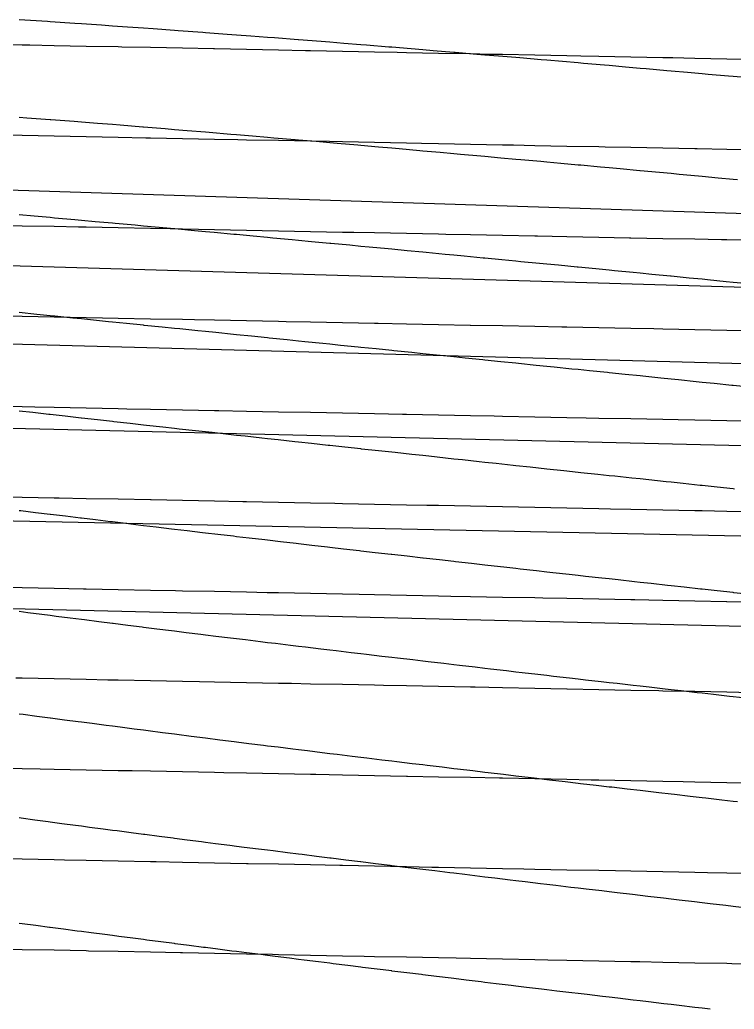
# Model space of a CAD drawing. Header units: metres. Extents: x 0 to 7092, y 40 to 458.
# Drawn here: x 3435 to 3483.3, y 40 to 107 of the extents above; entities that cross this region are included whole.
import ezdxf

# ---------------------------------------------------------------- set-up
doc = ezdxf.new("R2010")
doc.units = ezdxf.units.M

msp = doc.modelspace()

# ---------------------------------------------------------------- linework, layer by layer
at = {"layer": 'Contour_Level_14'}
msp.add_lwpolyline([(3484.989, 104.278), (3482.821, 104.321), (3480.653, 104.364), (3479.167, 104.393), (3478.485, 104.407), (3476.317, 104.45), (3474.149, 104.493), (3472.948, 104.517), (3471.981, 104.536), (3469.813, 104.579), (3467.645, 104.622), (3466.73, 104.64), (3465.477, 104.664), (3463.309, 104.707), (3461.141, 104.75), (3460.512, 104.763), (3458.973, 104.793), (3456.805, 104.836), (3454.637, 104.879), (3454.294, 104.886), (3452.468, 104.922), (3450.3, 104.965), (3448.132, 105.008), (3448.075, 105.009), (3445.964, 105.051), (3443.796, 105.094), (3441.857, 105.132), (3441.628, 105.137), (3439.46, 105.18), (3437.292, 105.223), (3435.639, 105.255), (3435.124, 105.265), (3432.956, 105.308)], dxfattribs=at)
at = {"layer": 'Contour_Level_15'}
msp.add_lwpolyline([(3484.989, 98.154), (3482.821, 98.197), (3480.808, 98.237), (3480.653, 98.24), (3478.485, 98.283), (3476.317, 98.326), (3474.59, 98.36), (3474.149, 98.369), (3471.981, 98.412), (3469.813, 98.455), (3468.372, 98.483), (3467.645, 98.498), (3465.477, 98.541), (3463.309, 98.584), (3462.154, 98.607), (3461.141, 98.627), (3458.973, 98.67), (3456.805, 98.713), (3455.935, 98.73), (3454.637, 98.755), (3452.468, 98.798), (3450.3, 98.841), (3449.717, 98.853), (3448.132, 98.884), (3445.964, 98.927), (3443.796, 98.97), (3443.499, 98.976), (3441.628, 99.013), (3439.46, 99.056), (3437.292, 99.099), (3437.281, 99.099), (3435.124, 99.142), (3432.956, 99.185)], dxfattribs=at)
at = {"layer": 'Contour_Level_16'}
msp.add_lwpolyline([(3484.989, 92.031), (3482.821, 92.074), (3482.45, 92.081), (3480.653, 92.117), (3478.485, 92.16), (3476.317, 92.203), (3476.232, 92.204), (3474.149, 92.245), (3471.981, 92.288), (3470.014, 92.327), (3469.813, 92.331), (3467.645, 92.374), (3465.477, 92.417), (3463.796, 92.45), (3463.309, 92.46), (3461.141, 92.503), (3458.973, 92.546), (3457.577, 92.574), (3456.805, 92.589), (3454.637, 92.632), (3452.468, 92.675), (3451.359, 92.697), (3450.3, 92.718), (3448.132, 92.761), (3445.964, 92.804), (3445.141, 92.82), (3443.796, 92.846), (3441.628, 92.889), (3439.46, 92.932), (3438.923, 92.943), (3437.292, 92.975), (3435.124, 93.018), (3432.956, 93.061)], dxfattribs=at)
at = {"layer": 'Contour_Level_17'}
for points in [[(3484.317, 103.039), (3483.251, 103.134), (3482.937, 103.162), (3481.553, 103.285), (3481.15, 103.321), (3480.162, 103.408), (3479.048, 103.507), (3478.767, 103.532), (3477.366, 103.655), (3476.947, 103.691), (3475.958, 103.778), (3474.846, 103.875), (3474.545, 103.901), (3473.124, 104.024), (3472.745, 104.057), (3471.695, 104.147), (3470.644, 104.237), (3470.26, 104.27), (3468.816, 104.393), (3468.543, 104.417), (3467.363, 104.517), (3466.442, 104.594), (3465.901, 104.64), (3464.431, 104.763), (3464.341, 104.77), (3462.948, 104.886), (3462.24, 104.945), (3461.455, 105.009), (3460.139, 105.117), (3459.951, 105.132), (3458.432, 105.255), (3458.037, 105.287), (3456.9, 105.378), (3455.936, 105.455), (3455.354, 105.502), (3453.835, 105.621), (3453.793, 105.625), (3452.211, 105.748), (3451.734, 105.785), (3450.61, 105.871), (3449.633, 105.946), (3448.99, 105.994), (3447.532, 106.104), (3447.348, 106.117), (3445.678, 106.24), (3445.431, 106.258), (3443.979, 106.363), (3443.33, 106.41), (3442.248, 106.486), (3441.229, 106.558), (3440.483, 106.61), (3439.128, 106.703), (3438.678, 106.733), (3437.026, 106.843), (3436.827, 106.856), (3434.925, 106.979)], [(3484.092, 85.925), (3482.821, 85.95), (3480.653, 85.993), (3478.485, 86.036), (3477.874, 86.048), (3476.317, 86.079), (3474.149, 86.122), (3471.981, 86.165), (3471.656, 86.171), (3469.813, 86.208), (3467.645, 86.251), (3465.477, 86.294), (3465.437, 86.294), (3463.309, 86.336), (3461.141, 86.379), (3459.219, 86.417), (3458.973, 86.422), (3456.805, 86.465), (3454.637, 86.508), (3453.001, 86.541), (3452.468, 86.551), (3450.3, 86.594), (3448.132, 86.637), (3446.783, 86.664), (3445.964, 86.68), (3443.796, 86.723), (3441.628, 86.766), (3440.565, 86.787), (3439.46, 86.809), (3437.292, 86.852), (3435.124, 86.895), (3434.347, 86.91)]]:
    msp.add_lwpolyline(points, dxfattribs=at)
at = {"layer": 'Contour_Level_18'}
for points in [[(3483.547, 96.144), (3483.251, 96.172), (3482.231, 96.267), (3481.15, 96.368), (3480.912, 96.39), (3479.59, 96.514), (3479.048, 96.564), (3478.265, 96.637), (3476.947, 96.759), (3476.937, 96.76), (3475.604, 96.883), (3474.846, 96.953), (3474.268, 97.006), (3472.928, 97.129), (3472.745, 97.146), (3471.583, 97.252), (3470.644, 97.338), (3470.235, 97.375), (3468.881, 97.498), (3468.543, 97.529), (3467.522, 97.622), (3466.442, 97.719), (3466.159, 97.745), (3464.79, 97.868), (3464.341, 97.908), (3463.414, 97.991), (3462.24, 98.096), (3462.034, 98.114), (3460.645, 98.237), (3460.139, 98.282), (3459.251, 98.36), (3458.037, 98.467), (3457.849, 98.483), (3456.439, 98.607), (3455.936, 98.65), (3455.02, 98.73), (3453.835, 98.832), (3453.594, 98.853), (3452.156, 98.976), (3451.734, 99.012), (3450.709, 99.099), (3449.633, 99.19), (3449.251, 99.222), (3447.781, 99.345), (3447.532, 99.366), (3446.297, 99.468), (3445.431, 99.54), (3444.8, 99.592), (3443.33, 99.711), (3443.289, 99.715), (3441.758, 99.838), (3441.229, 99.88), (3440.21, 99.961), (3439.128, 100.046), (3438.643, 100.084), (3437.054, 100.207), (3437.026, 100.209), (3435.437, 100.33), (3434.925, 100.369)], [(3484.989, 79.784), (3482.821, 79.826), (3480.653, 79.869), (3479.516, 79.892), (3478.485, 79.912), (3476.317, 79.955), (3474.149, 79.998), (3473.298, 80.015), (3471.981, 80.041), (3469.813, 80.084), (3467.645, 80.127), (3467.079, 80.138), (3465.477, 80.17), (3463.309, 80.213), (3461.141, 80.256), (3460.861, 80.261), (3458.973, 80.299), (3456.805, 80.342), (3454.643, 80.384), (3454.637, 80.385), (3452.468, 80.427), (3450.3, 80.47), (3448.425, 80.508), (3448.132, 80.513), (3445.964, 80.556), (3443.796, 80.599), (3442.206, 80.631), (3441.628, 80.642), (3439.46, 80.685), (3437.292, 80.728), (3435.988, 80.754), (3435.124, 80.771), (3432.956, 80.814)]]:
    msp.add_lwpolyline(points, dxfattribs=at)
at = {"layer": 'Contour_Level_19'}
for points in [[(3386.6, 96.997), (5157.424, 40)], [(3484.033, 89.126), (3483.251, 89.203), (3482.778, 89.249), (3481.521, 89.372), (3481.15, 89.409), (3480.264, 89.495), (3479.048, 89.614), (3479.005, 89.619), (3477.744, 89.742), (3476.947, 89.819), (3476.482, 89.865), (3475.218, 89.988), (3474.846, 90.024), (3473.953, 90.111), (3472.745, 90.228), (3472.686, 90.234), (3471.417, 90.357), (3470.644, 90.432), (3470.146, 90.48), (3468.872, 90.604), (3468.543, 90.635), (3467.597, 90.727), (3466.442, 90.838), (3466.32, 90.85), (3465.04, 90.973), (3464.341, 91.04), (3463.758, 91.096), (3462.473, 91.219), (3462.24, 91.242), (3461.185, 91.342), (3460.139, 91.442), (3459.895, 91.465), (3458.602, 91.589), (3458.037, 91.642), (3457.305, 91.712), (3456.005, 91.835), (3455.936, 91.841), (3454.701, 91.958), (3453.835, 92.04), (3453.394, 92.081), (3452.083, 92.204), (3451.734, 92.237), (3450.768, 92.327), (3449.633, 92.433), (3449.448, 92.45), (3448.123, 92.574), (3447.532, 92.628), (3446.794, 92.697), (3445.459, 92.82), (3445.431, 92.822), (3444.118, 92.943), (3443.33, 93.015), (3442.771, 93.066), (3441.418, 93.189), (3441.229, 93.206), (3440.058, 93.312), (3439.128, 93.396), (3438.69, 93.435), (3437.315, 93.559), (3437.026, 93.584), (3435.93, 93.682), (3434.925, 93.771)], [(3484.989, 73.66), (3482.821, 73.703), (3481.158, 73.736), (3480.653, 73.746), (3478.485, 73.789), (3476.317, 73.832), (3474.939, 73.859), (3474.149, 73.875), (3471.981, 73.917), (3469.813, 73.96), (3468.721, 73.982), (3467.645, 74.003), (3465.477, 74.046), (3463.309, 74.089), (3462.503, 74.105), (3461.141, 74.132), (3458.973, 74.175), (3456.805, 74.218), (3456.285, 74.228), (3454.637, 74.261), (3452.468, 74.304), (3450.3, 74.347), (3450.066, 74.351), (3448.132, 74.39), (3445.964, 74.433), (3443.848, 74.474), (3443.796, 74.476), (3441.628, 74.518), (3439.46, 74.561), (3437.63, 74.598), (3437.292, 74.604), (3435.124, 74.647), (3432.956, 74.69)]]:
    msp.add_lwpolyline(points, dxfattribs=at)
at = {"layer": 'Contour_Level_20'}
for points in [[(3386.6, 91.76), (5141.495, 40)], [(3484.357, 82.108), (3483.251, 82.221), (3483.154, 82.231), (3481.951, 82.354), (3481.15, 82.436), (3480.748, 82.477), (3479.545, 82.601), (3479.048, 82.651), (3478.342, 82.724), (3477.139, 82.847), (3476.947, 82.866), (3475.936, 82.97), (3474.846, 83.081), (3474.732, 83.093), (3473.53, 83.216), (3472.745, 83.296), (3472.326, 83.339), (3471.122, 83.462), (3470.644, 83.511), (3469.919, 83.586), (3468.715, 83.709), (3468.543, 83.726), (3467.511, 83.832), (3466.442, 83.941), (3466.307, 83.955), (3465.103, 84.078), (3464.341, 84.156), (3463.899, 84.201), (3462.694, 84.324), (3462.24, 84.371), (3461.49, 84.447), (3460.284, 84.571), (3460.139, 84.585), (3459.08, 84.694), (3458.037, 84.8), (3457.874, 84.817), (3456.669, 84.94), (3455.936, 85.015), (3455.463, 85.063), (3454.256, 85.186), (3453.835, 85.229), (3453.05, 85.309), (3451.843, 85.432), (3451.734, 85.443), (3450.636, 85.556), (3449.633, 85.658), (3449.428, 85.679), (3448.221, 85.802), (3447.532, 85.872), (3447.012, 85.925), (3445.803, 86.048), (3445.431, 86.086), (3444.595, 86.171), (3443.384, 86.294), (3443.33, 86.3), (3442.175, 86.417), (3441.229, 86.513), (3440.963, 86.541), (3439.752, 86.664), (3439.128, 86.727), (3438.54, 86.787), (3437.327, 86.91), (3437.026, 86.94), (3436.114, 87.033), (3434.925, 87.153)], [(3484.989, 67.536), (3482.821, 67.579), (3482.8, 67.58), (3480.653, 67.622), (3478.485, 67.665), (3476.581, 67.703), (3476.317, 67.708), (3474.149, 67.751), (3471.981, 67.794), (3470.363, 67.826), (3469.813, 67.837), (3467.645, 67.88), (3465.477, 67.923), (3464.145, 67.949), (3463.309, 67.966), (3461.141, 68.008), (3458.973, 68.051), (3457.927, 68.072), (3456.805, 68.094), (3454.637, 68.137), (3452.468, 68.18), (3451.708, 68.195), (3450.3, 68.223), (3448.132, 68.266), (3445.964, 68.309), (3445.49, 68.318), (3443.796, 68.352), (3441.628, 68.395), (3439.46, 68.438), (3439.272, 68.441), (3437.292, 68.481), (3435.124, 68.524), (3433.054, 68.565)]]:
    msp.add_lwpolyline(points, dxfattribs=at)
at = {"layer": 'Contour_Level_21'}
for points in [[(2418.3, 91.479), (4565.815, 40)], [(3386.6, 86.315), (5125.999, 40)], [(3483.33, 75.213), (3483.251, 75.222), (3482.173, 75.336), (3481.15, 75.445), (3481.015, 75.459), (3479.859, 75.583), (3479.048, 75.669), (3478.703, 75.706), (3477.549, 75.829), (3476.947, 75.893), (3476.395, 75.952), (3475.243, 76.075), (3474.846, 76.117), (3474.092, 76.198), (3472.94, 76.321), (3472.745, 76.342), (3471.792, 76.444), (3470.644, 76.567), (3470.643, 76.568), (3469.497, 76.691), (3468.543, 76.793), (3468.35, 76.814), (3467.206, 76.937), (3466.442, 77.019), (3466.063, 77.06), (3464.921, 77.183), (3464.341, 77.246), (3463.78, 77.306), (3462.641, 77.429), (3462.24, 77.473), (3461.503, 77.553), (3460.366, 77.676), (3460.139, 77.7), (3459.232, 77.799), (3458.097, 77.922), (3458.037, 77.928), (3456.967, 78.045), (3455.936, 78.157), (3455.835, 78.168), (3454.708, 78.291), (3453.835, 78.386), (3453.58, 78.414), (3452.456, 78.538), (3451.734, 78.617), (3451.333, 78.661), (3450.212, 78.784), (3449.633, 78.847), (3449.093, 78.907), (3447.975, 79.03), (3447.532, 79.079), (3446.861, 79.153), (3445.747, 79.276), (3445.431, 79.311), (3444.637, 79.399), (3443.527, 79.523), (3443.33, 79.544), (3442.423, 79.646), (3441.317, 79.769), (3441.229, 79.779), (3440.219, 79.892), (3439.128, 80.014), (3439.118, 80.015), (3438.025, 80.138), (3437.026, 80.25), (3436.929, 80.261), (3435.842, 80.384), (3434.925, 80.488)], [(3484.441, 61.423), (3482.821, 61.455), (3480.653, 61.498), (3478.485, 61.541), (3478.223, 61.547), (3476.317, 61.584), (3474.149, 61.627), (3472.005, 61.67), (3471.981, 61.67), (3469.813, 61.713), (3467.645, 61.756), (3465.787, 61.793), (3465.477, 61.799), (3463.309, 61.842), (3461.141, 61.885), (3459.568, 61.916), (3458.973, 61.928), (3456.805, 61.971), (3454.637, 62.014), (3453.35, 62.039), (3452.468, 62.056), (3450.3, 62.099), (3448.132, 62.142), (3447.132, 62.162), (3445.964, 62.185), (3443.796, 62.228), (3441.628, 62.271), (3440.914, 62.285), (3439.46, 62.314), (3437.292, 62.357), (3435.124, 62.4), (3434.696, 62.408)]]:
    msp.add_lwpolyline(points, dxfattribs=at)
at = {"layer": 'Contour_Level_22'}
for points in [[(3386.6, 80.452), (5110.368, 40)], [(3484.411, 68.072), (3483.286, 68.195), (3483.251, 68.199), (3482.166, 68.318), (3481.15, 68.43), (3481.044, 68.441), (3479.926, 68.565), (3479.048, 68.661), (3478.809, 68.688), (3477.694, 68.811), (3476.947, 68.893), (3476.58, 68.934), (3475.468, 69.057), (3474.846, 69.126), (3474.357, 69.18), (3473.249, 69.303), (3472.745, 69.359), (3472.142, 69.426), (3471.037, 69.55), (3470.644, 69.593), (3469.935, 69.673), (3468.833, 69.796), (3468.543, 69.828), (3467.735, 69.919), (3466.638, 70.042), (3466.442, 70.064), (3465.544, 70.165), (3464.451, 70.288), (3464.341, 70.301), (3463.362, 70.411), (3462.272, 70.535), (3462.24, 70.538), (3461.189, 70.658), (3460.139, 70.777), (3460.104, 70.781), (3459.025, 70.904), (3458.037, 71.017), (3457.946, 71.027), (3456.872, 71.15), (3455.936, 71.257), (3455.798, 71.273), (3454.73, 71.396), (3453.835, 71.499), (3453.661, 71.52), (3452.599, 71.643), (3451.734, 71.743), (3451.536, 71.766), (3450.479, 71.889), (3449.633, 71.987), (3449.423, 72.012), (3448.372, 72.135), (3447.532, 72.234), (3447.322, 72.258), (3446.279, 72.381), (3445.431, 72.481), (3445.236, 72.505), (3444.199, 72.628), (3443.33, 72.731), (3443.163, 72.751), (3442.134, 72.874), (3441.229, 72.982), (3441.104, 72.997), (3440.084, 73.12), (3439.128, 73.235), (3439.062, 73.243), (3438.05, 73.366), (3437.035, 73.489), (3437.026, 73.491), (3436.032, 73.613), (3435.027, 73.736), (3434.925, 73.748)], [(3484.989, 55.289), (3482.821, 55.332), (3480.653, 55.375), (3479.865, 55.39), (3478.485, 55.418), (3476.317, 55.461), (3474.149, 55.504), (3473.647, 55.514), (3471.981, 55.546), (3469.813, 55.589), (3467.645, 55.632), (3467.428, 55.637), (3465.477, 55.675), (3463.309, 55.718), (3461.21, 55.76), (3461.141, 55.761), (3458.973, 55.804), (3456.805, 55.847), (3454.992, 55.883), (3454.637, 55.89), (3452.468, 55.933), (3450.3, 55.976), (3448.774, 56.006), (3448.132, 56.019), (3445.964, 56.062), (3443.796, 56.105), (3442.555, 56.129), (3441.628, 56.147), (3439.46, 56.19), (3437.292, 56.233), (3436.337, 56.252), (3435.124, 56.276), (3432.956, 56.319)]]:
    msp.add_lwpolyline(points, dxfattribs=at)
at = {"layer": 'Contour_Level_23'}
for points in [[(3386.6, 74.05), (5037.402, 40)], [(3484.102, 61.054), (3483.251, 61.15), (3483.007, 61.177), (3481.914, 61.3), (3481.15, 61.386), (3480.822, 61.423), (3479.734, 61.547), (3479.048, 61.624), (3478.646, 61.67), (3477.561, 61.793), (3476.947, 61.862), (3476.478, 61.916), (3475.397, 62.039), (3474.846, 62.102), (3474.319, 62.162), (3473.242, 62.285), (3472.745, 62.342), (3472.168, 62.408), (3471.096, 62.532), (3470.644, 62.583), (3470.027, 62.655), (3468.96, 62.778), (3468.543, 62.826), (3467.896, 62.901), (3466.833, 63.024), (3466.442, 63.069), (3465.775, 63.147), (3464.717, 63.27), (3464.341, 63.314), (3463.664, 63.393), (3462.612, 63.517), (3462.24, 63.56), (3461.564, 63.64), (3460.518, 63.763), (3460.139, 63.807), (3459.476, 63.886), (3458.436, 64.009), (3458.037, 64.056), (3457.4, 64.132), (3456.366, 64.255), (3455.936, 64.306), (3455.336, 64.378), (3454.309, 64.502), (3453.835, 64.558), (3453.285, 64.625), (3452.265, 64.748), (3451.734, 64.812), (3451.248, 64.871), (3450.235, 64.994), (3449.633, 65.067), (3449.225, 65.117), (3448.219, 65.24), (3447.532, 65.324), (3447.216, 65.363), (3446.219, 65.486), (3445.431, 65.584), (3445.222, 65.61), (3444.233, 65.733), (3443.33, 65.845), (3443.244, 65.856), (3442.264, 65.979), (3441.283, 66.102), (3441.229, 66.109), (3440.312, 66.225), (3439.34, 66.348), (3439.128, 66.375), (3438.376, 66.471), (3437.414, 66.595), (3437.026, 66.644), (3436.458, 66.718), (3435.507, 66.841), (3434.925, 66.916)], [(3484.989, 49.165), (3482.821, 49.208), (3481.507, 49.234), (3480.653, 49.251), (3478.485, 49.294), (3476.317, 49.337), (3475.289, 49.357), (3474.149, 49.38), (3471.981, 49.423), (3469.813, 49.466), (3469.07, 49.48), (3467.645, 49.509), (3465.477, 49.552), (3463.309, 49.595), (3462.852, 49.604), (3461.141, 49.637), (3458.973, 49.68), (3456.805, 49.723), (3456.634, 49.727), (3454.637, 49.766), (3452.468, 49.809), (3450.416, 49.85), (3450.3, 49.852), (3448.132, 49.895), (3445.964, 49.938), (3444.197, 49.973), (3443.796, 49.981), (3441.628, 50.024), (3439.46, 50.067), (3437.979, 50.096), (3437.292, 50.11), (3435.124, 50.153), (3432.956, 50.196)]]:
    msp.add_lwpolyline(points, dxfattribs=at)
at = {"layer": 'Contour_Level_24'}
for points in [[(3483.552, 54.036), (3483.251, 54.071), (3482.479, 54.159), (3481.407, 54.282), (3481.15, 54.312), (3480.338, 54.405), (3479.271, 54.529), (3479.048, 54.554), (3478.207, 54.652), (3477.143, 54.775), (3476.947, 54.797), (3476.084, 54.898), (3475.025, 55.021), (3474.846, 55.042), (3473.971, 55.144), (3472.917, 55.267), (3472.745, 55.287), (3471.867, 55.39), (3470.818, 55.514), (3470.644, 55.534), (3469.774, 55.637), (3468.73, 55.76), (3468.543, 55.782), (3467.691, 55.883), (3466.653, 56.006), (3466.442, 56.031), (3465.619, 56.129), (3464.587, 56.252), (3464.341, 56.282), (3463.559, 56.375), (3462.532, 56.498), (3462.24, 56.534), (3461.509, 56.622), (3460.489, 56.745), (3460.139, 56.787), (3459.472, 56.868), (3458.458, 56.991), (3458.037, 57.042), (3457.448, 57.114), (3456.44, 57.237), (3455.936, 57.299), (3455.436, 57.36), (3454.435, 57.483), (3453.835, 57.557), (3453.437, 57.607), (3452.444, 57.73), (3451.734, 57.818), (3451.452, 57.853), (3450.466, 57.976), (3449.633, 58.08), (3449.481, 58.099), (3448.503, 58.222), (3447.532, 58.344), (3447.524, 58.345), (3446.554, 58.468), (3445.584, 58.592), (3445.431, 58.611), (3444.62, 58.715), (3443.658, 58.838), (3443.33, 58.88), (3442.702, 58.961), (3441.749, 59.084), (3441.229, 59.151), (3440.8, 59.207), (3439.856, 59.33), (3439.128, 59.425), (3438.913, 59.453), (3437.979, 59.577), (3437.044, 59.7), (3437.026, 59.702), (3436.119, 59.823), (3435.193, 59.946), (3434.925, 59.982)], [(3484.989, 43.042), (3483.149, 43.078), (3482.821, 43.085), (3480.653, 43.127), (3478.485, 43.17), (3476.93, 43.201), (3476.317, 43.213), (3474.149, 43.256), (3471.981, 43.299), (3470.712, 43.324), (3469.813, 43.342), (3467.645, 43.385), (3465.477, 43.428), (3464.494, 43.447), (3463.309, 43.471), (3461.141, 43.514), (3458.973, 43.557), (3458.276, 43.571), (3456.805, 43.6), (3454.637, 43.643), (3452.468, 43.686), (3452.057, 43.694), (3450.3, 43.728), (3448.132, 43.771), (3445.964, 43.814), (3445.839, 43.817), (3443.796, 43.857), (3441.628, 43.9), (3439.621, 43.94), (3439.46, 43.943), (3437.292, 43.986), (3435.124, 44.029), (3433.403, 44.063)]]:
    msp.add_lwpolyline(points, dxfattribs=at)
at = {"layer": 'Contour_Level_25'}
msp.add_lwpolyline([(3483.813, 46.895), (3483.251, 46.96), (3482.752, 47.018), (3481.694, 47.141), (3481.15, 47.204), (3480.637, 47.264), (3479.584, 47.387), (3479.048, 47.45), (3478.532, 47.511), (3477.482, 47.634), (3476.947, 47.696), (3476.435, 47.757), (3475.391, 47.88), (3474.846, 47.944), (3474.349, 48.003), (3473.309, 48.126), (3472.745, 48.193), (3472.271, 48.249), (3471.237, 48.372), (3470.644, 48.443), (3470.204, 48.495), (3469.175, 48.619), (3468.543, 48.694), (3468.148, 48.742), (3467.124, 48.865), (3466.442, 48.947), (3466.102, 48.988), (3465.083, 49.111), (3464.341, 49.201), (3464.067, 49.234), (3463.054, 49.357), (3462.24, 49.456), (3462.043, 49.48), (3461.036, 49.604), (3460.139, 49.713), (3460.03, 49.727), (3459.03, 49.85), (3458.037, 49.972), (3458.029, 49.973), (3457.036, 50.096), (3456.042, 50.219), (3455.936, 50.232), (3455.054, 50.342), (3454.066, 50.465), (3453.835, 50.494), (3453.084, 50.589), (3452.104, 50.712), (3451.734, 50.758), (3451.127, 50.835), (3450.154, 50.958), (3449.633, 51.024), (3449.184, 51.081), (3448.217, 51.204), (3447.532, 51.292), (3447.253, 51.327), (3446.294, 51.45), (3445.431, 51.561), (3445.336, 51.574), (3444.385, 51.697), (3443.434, 51.82), (3443.33, 51.833), (3442.49, 51.943), (3441.546, 52.066), (3441.229, 52.108), (3440.608, 52.189), (3439.673, 52.312), (3439.128, 52.384), (3438.741, 52.435), (3437.813, 52.559), (3437.026, 52.663), (3436.888, 52.682), (3435.969, 52.805), (3435.05, 52.928), (3434.925, 52.945)], dxfattribs=at)
at = {"layer": 'Contour_Level_26'}
msp.add_lwpolyline([(3481.694, 40), (3481.15, 40.064), (3480.645, 40.123), (3479.598, 40.246), (3479.048, 40.311), (3478.553, 40.369), (3477.51, 40.492), (3476.947, 40.559), (3476.47, 40.616), (3475.432, 40.739), (3474.846, 40.808), (3474.396, 40.862), (3473.363, 40.985), (3472.745, 41.059), (3472.331, 41.108), (3471.303, 41.231), (3470.644, 41.31), (3470.276, 41.354), (3469.253, 41.477), (3468.543, 41.563), (3468.231, 41.601), (3467.213, 41.724), (3466.442, 41.817), (3466.196, 41.847), (3465.183, 41.97), (3464.341, 42.072), (3464.17, 42.093), (3463.163, 42.216), (3462.24, 42.329), (3462.155, 42.339), (3461.153, 42.462), (3460.151, 42.586), (3460.139, 42.587), (3459.154, 42.709), (3458.158, 42.832), (3458.037, 42.847), (3457.166, 42.955), (3456.176, 43.078), (3455.936, 43.108), (3455.189, 43.201), (3454.204, 43.324), (3453.835, 43.37), (3453.223, 43.447), (3452.244, 43.571), (3451.734, 43.635), (3451.268, 43.694), (3450.295, 43.817), (3449.633, 43.901), (3449.324, 43.94), (3448.358, 44.063), (3447.532, 44.168), (3447.392, 44.186), (3446.432, 44.309), (3445.471, 44.432), (3445.431, 44.438), (3444.517, 44.556), (3443.563, 44.679), (3443.33, 44.709), (3442.614, 44.802), (3441.666, 44.925), (3441.229, 44.982), (3440.722, 45.048), (3439.781, 45.171), (3439.128, 45.257), (3438.842, 45.294), (3437.907, 45.417), (3437.026, 45.533), (3436.973, 45.541), (3436.044, 45.664), (3435.116, 45.787), (3434.925, 45.812)], dxfattribs=at)

doc.saveas('drawing.dxf')
